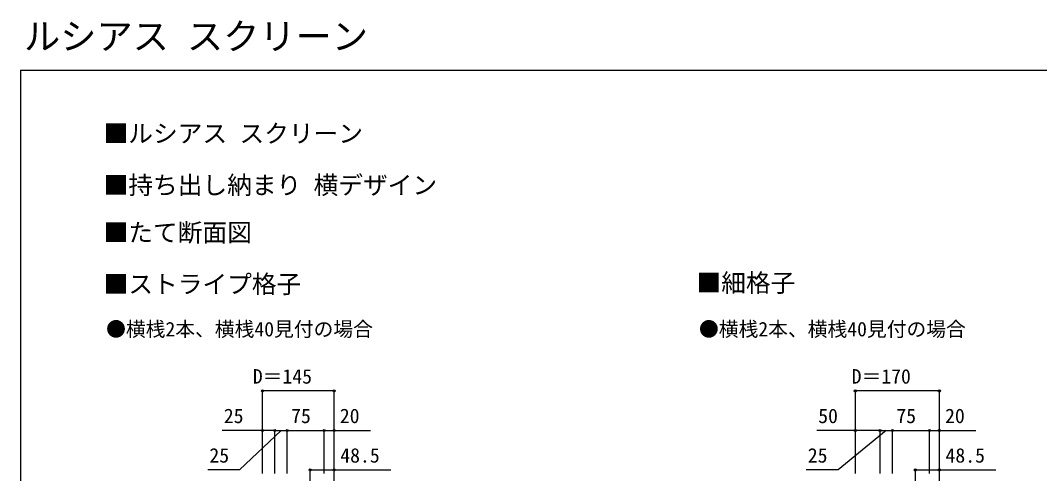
# Model space of a CAD drawing. Units: millimetres, scale not verified. Extents: x -1750 to 1750, y -2608 to 2592.
# Drawn here: x -1750 to 313, y 1674 to 2592 of the extents above; entities that cross this region are included whole.
import ezdxf
from ezdxf.enums import TextEntityAlignment as Align

# ---------------------------------------------------------------- set-up
doc = ezdxf.new("R2010")
doc.units = ezdxf.units.MM
doc.header["$LTSCALE"] = 14
for name, color, linetype in [('0-2_USER1', 3, 'Continuous'), ('0-6_YKK_D', 6, 'Continuous'), ('0-7_YKK_ZWAK', 7, 'Continuous')]:
    doc.layers.add(name, color=color, linetype=linetype)
doc.styles.add('ＭＳ ゴシック', font='')
doc.styles.get('ＭＳ ゴシック').set_extended_font_data('MS Gothic')

msp = doc.modelspace()

# ---------------------------------------------------------------- linework, layer by layer
at = {"layer": '0-6_YKK_D'}
for p, q in [((-1260, 1674.5), (-1260, 1842.5)), ((-1115, 1841.5), (-1260, 1841.5)), ((-1115, 1674.5), (-1115, 1842.5)), ((-60, 1674.5), (-60, 1842.5)), ((110, 1841.5), (-60, 1841.5)), ((110, 1674.5), (110, 1842.5)), ((-1260, 1674.5), (-1260, 1762.5)), ((-1235, 1674.5), (-1235, 1762.5)), ((-1235, 1674.5), (-1235, 1762.5)), ((-1235, 1761.5), (-1210, 1761.5)), ((-1210, 1674.5), (-1210, 1762.5)), ((-1210, 1674.5), (-1210, 1762.5)), ((-1210, 1761.5), (-1135, 1761.5)), ((-1135, 1674.5), (-1135, 1762.5)), ((-1135, 1674.5), (-1135, 1762.5)), ((-1115, 1674.5), (-1115, 1762.5)), ((-60, 1674.5), (-60, 1762.5)), ((-10, 1674.5), (-10, 1762.5)), ((-10, 1674.5), (-10, 1762.5)), ((-10, 1761.5), (15, 1761.5)), ((15, 1674.5), (15, 1762.5)), ((15, 1674.5), (15, 1762.5)), ((15, 1761.5), (90, 1761.5)), ((90, 1674.5), (90, 1762.5)), ((90, 1674.5), (90, 1762.5)), ((110, 1674.5), (110, 1762.5)), ((-1163.5, 1612.94), (-1163.5, 1682.5)), ((-1115, 1612.94), (-1115, 1682.5)), ((61.5, 1612.94), (61.5, 1682.5)), ((110, 1612.94), (110, 1682.5))]:
    msp.add_line(p, q, dxfattribs=at)
for points in [[(-1222.5, 1761.5), (-1306.18, 1681.5), (-1370.46, 1681.5)], [(-1235, 1761.5), (-1260, 1761.5), (-1341.27, 1761.5)], [(-1135, 1761.5), (-1115, 1761.5), (-1041.32, 1761.5)], [(2.5, 1761.5), (-95.02, 1681.5), (-159.29, 1681.5)], [(-10, 1761.5), (-60, 1761.5), (-138.22, 1761.5)], [(90, 1761.5), (110, 1761.5), (183.68, 1761.5)], [(-1163.5, 1681.5), (-1115, 1681.5), (-1000.41, 1681.5)], [(61.5, 1681.5), (110, 1681.5), (224.59, 1681.5)]]:
    msp.add_lwpolyline(points, dxfattribs=at)
for centre in [(-1260, 1841.5), (-1115, 1841.5), (-60, 1841.5), (110, 1841.5), (-1260, 1761.5), (-1235, 1761.5), (-1235, 1761.5), (-1210, 1761.5), (-1210, 1761.5), (-1135, 1761.5), (-1135, 1761.5), (-1115, 1761.5), (-60, 1761.5), (-10, 1761.5), (-10, 1761.5), (15, 1761.5), (15, 1761.5), (90, 1761.5), (90, 1761.5), (110, 1761.5), (-1163.5, 1681.5), (-1115, 1681.5), (61.5, 1681.5), (110, 1681.5)]:
    msp.add_circle(centre, 2.12, dxfattribs=at)
at = {"layer": '0-7_YKK_ZWAK'}
for q in [(-1750, -2608.5), (1750, 2491.5)]:
    msp.add_line((-1750, 2491.5), q, dxfattribs=at)

# ---------------------------------------------------------------- texts
at = {"layer": '0-2_USER1', "style": 'ＭＳ ゴシック'}
for s, height, p in [('ルシアス スクリーン', 53.74, (-1742.66, 2516.83)), ('■ルシアス スクリーン', 36.66, (-1581.51, 2333.68)), ('■持ち出し納まり 横デザイン', 36.66, (-1581.51, 2229.14)), ('■たて断面図', 36.66, (-1581.51, 2133.11)), ('■細格子', 36.66, (-381.51, 2031.12)), ('■ストライプ格子', 36.66, (-1581.51, 2028.57)), ('●横桟2本、横桟40見付の場合\u3000', 29.33, (-1576.45, 1943.23)), ('●横桟2本、横桟40見付の場合\u3000', 29.33, (-376.45, 1943.23))]:
    msp.add_text(s, height=height, dxfattribs=at).set_placement(p, align=Align.BOTTOM_LEFT)
at = {"layer": '0-6_YKK_D', "style": 'ＭＳ ゴシック'}
for s, p in [('D＝145', (-1279.55, 1847.5)), ('D＝170', (-67.5, 1847.5)), ('25', (-1338.23, 1767.5)), ('75', (-1202.05, 1767.5)), ('20', (-1103.45, 1767.5)), ('50', (-135.18, 1767.5)), ('75', (22.95, 1767.5)), ('20', (121.55, 1767.5)), ('25', (-1367.41, 1687.5)), ('48.5', (-1102.55, 1687.5)), ('25', (-156.25, 1687.5)), ('48.5', (122.45, 1687.5))]:
    msp.add_text(s, height=29.33, dxfattribs=at).set_placement(p, align=Align.BOTTOM_LEFT)

doc.saveas('drawing.dxf')
